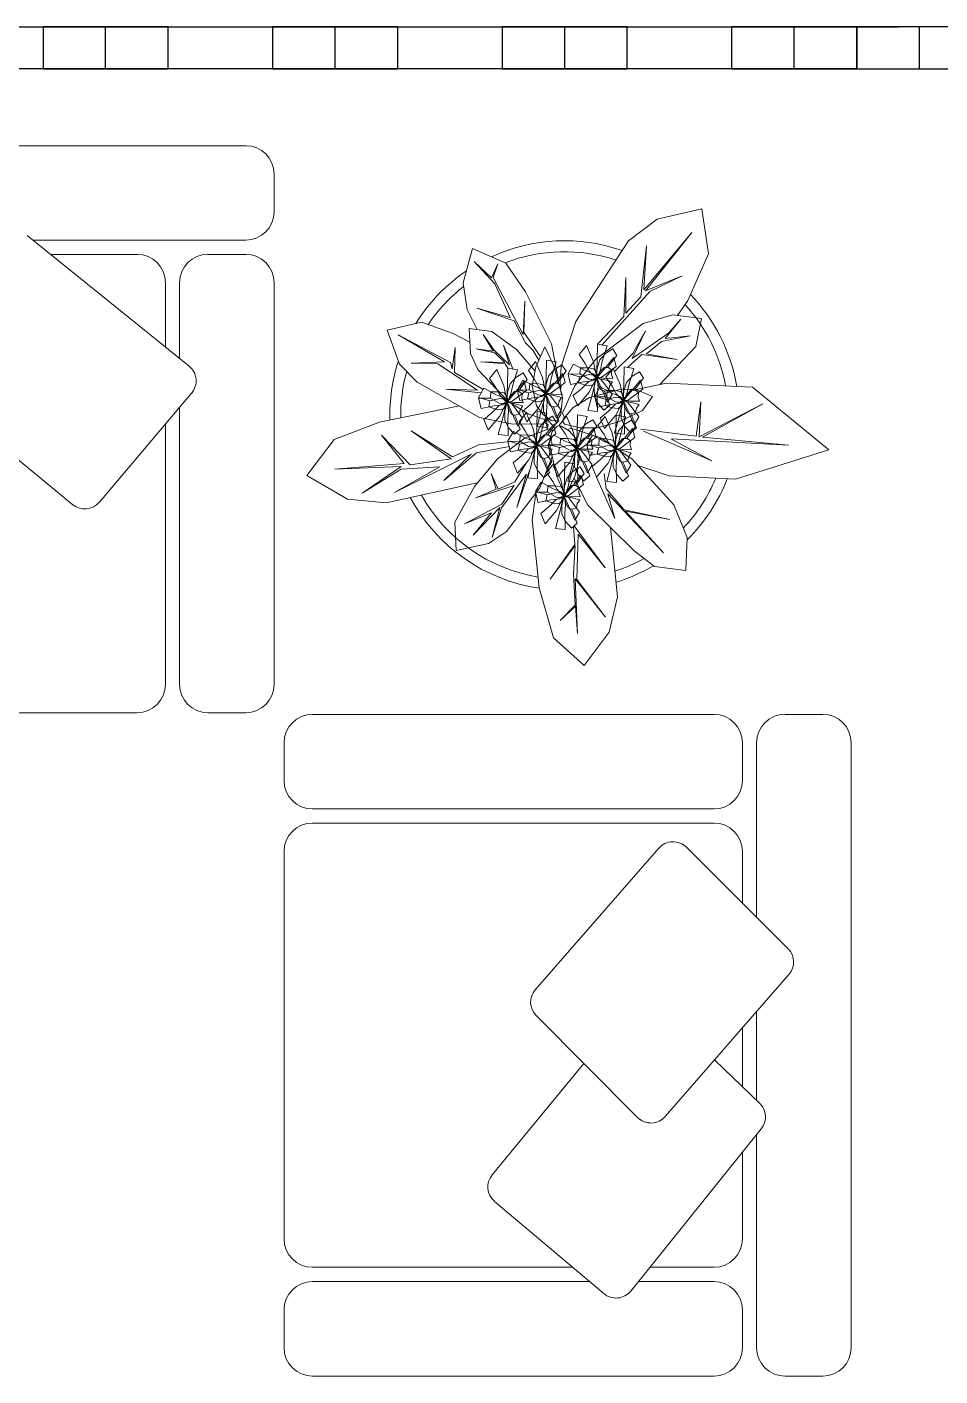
# Model space of a CAD drawing. Header units: inches. Extents: x 15 to 22798, y 21 to 21519.
# Drawn here: x 15895 to 16006.7, y 12997.6 to 13162.7 of the extents above; entities that cross this region are included whole.
import ezdxf

# ---------------------------------------------------------------- set-up
doc = ezdxf.new("R2010")
doc.units = ezdxf.units.IN
doc.header["$MEASUREMENT"] = 0
doc.layers.add('ARREDAMENTO', color=8, linetype='Continuous', lineweight=13)

msp = doc.modelspace()

# ---------------------------------------------------------------- linework, layer by layer
for p, q in [((15904.61, 13157.59), (15904.61, 13162.69)), ((15932.69, 13157.59), (15932.69, 13162.69)), ((15960.77, 13157.59), (15960.77, 13162.69)), ((15988.85, 13157.59), (15988.85, 13162.69)), ((16004.16, 13157.59), (16004.16, 13162.69)), ((15996.5, 13157.59), (15856.11, 13157.59))]:
    msp.add_line(p, q)
msp.add_lwpolyline([(15715.71, 13162.69), (16001.61, 13162.69)])
for points in [[(15896.95, 13157.59), (15912.26, 13157.59), (15912.26, 13162.69), (15896.95, 13162.69)], [(15925.03, 13157.59), (15940.34, 13157.59), (15940.34, 13162.69), (15925.03, 13162.69)], [(15953.11, 13157.59), (15968.42, 13157.59), (15968.42, 13162.69), (15953.11, 13162.69)], [(15981.19, 13157.59), (15996.5, 13157.59), (15996.5, 13162.69), (15981.19, 13162.69)], [(15996.5, 13157.59), (16011.82, 13157.59), (16011.82, 13162.69), (15996.5, 13162.69)]]:
    msp.add_lwpolyline(points, close=True)
at = {"layer": 'ARREDAMENTO'}
for p, q in [((15921.75, 13148.17), (15800.13, 13148.17)), ((15925.21, 13140.08), (15925.21, 13144.7)), ((15914.82, 13121.2), (15894.99, 13137.18)), ((15921.75, 13136.61), (15895.69, 13136.61)), ((15908.45, 13134.87), (15897.85, 13134.87)), ((15921.75, 13134.87), (15917.12, 13134.87)), ((15911.92, 13123.54), (15911.92, 13131.41)), ((15913.65, 13122.14), (15913.65, 13131.41)), ((15925.21, 13082.26), (15925.21, 13131.41)), ((15903.84, 13104.54), (15915.13, 13117.91)), ((15913.65, 13082.26), (15913.65, 13116.15)), ((15900.6, 13104.25), (15886.97, 13115.45)), ((15911.92, 13082.26), (15911.92, 13114.1)), ((15861.04, 13078.79), (15908.45, 13078.79)), ((15917.12, 13078.79), (15921.75, 13078.79)), ((15929.91, 13078.59), (15979.05, 13078.59)), ((15987.72, 13078.59), (15992.35, 13078.59)), ((15926.44, 13070.5), (15926.44, 13075.12)), ((15982.52, 13075.12), (15982.52, 13070.5)), ((15984.25, 13053.76), (15984.25, 13075.12)), ((15995.82, 13001.12), (15995.82, 13075.12)), ((15929.91, 13067.03), (15979.05, 13067.03)), ((15929.91, 13065.3), (15979.05, 13065.3)), ((15926.44, 13061.83), (15926.44, 13014.42)), ((15972.28, 13062.22), (15957.17, 13044.91)), ((15988.09, 13049.93), (15975.65, 13062.33)), ((15982.52, 13055.49), (15982.52, 13061.83)), ((15973.07, 13029.39), (15988.2, 13046.78)), ((15957.27, 13041.76), (15969.69, 13029.28)), ((15984.25, 13031.35), (15984.25, 13042.24)), ((15982.52, 13033.02), (15982.52, 13040.25)), ((15951.89, 13022.26), (15963.1, 13035.9)), ((15984.63, 13030.99), (15979.1, 13036.32)), ((15968.85, 13008.05), (15984.82, 13027.88)), ((15984.25, 13001.12), (15984.25, 13027.17)), ((15982.52, 13014.42), (15982.52, 13025.02)), ((15952.19, 13019.02), (15965.55, 13007.73)), ((15929.91, 13010.95), (15961.75, 13010.95)), ((15971.19, 13010.95), (15979.05, 13010.95)), ((15929.91, 13009.21), (15963.8, 13009.21)), ((15969.79, 13009.21), (15979.05, 13009.21)), ((15926.44, 13005.74), (15926.44, 13001.12)), ((15982.52, 13001.12), (15982.52, 13005.74)), ((15929.91, 12997.65), (15979.05, 12997.65)), ((15987.72, 12997.65), (15992.35, 12997.65))]:
    msp.add_line(p, q, dxfattribs=at)
at = {"layer": 'ARREDAMENTO', "linetype": 'Continuous', "lineweight": 0}
for p, q in [((15972.09, 13139.16), (15968.59, 13136.51)), ((15977.56, 13140.46), (15972.09, 13139.16)), ((15978.36, 13134.95), (15977.56, 13140.46)), ((15968.59, 13136.51), (15962.13, 13126.65)), ((15948.34, 13131.41), (15949.49, 13135.6)), ((15949.49, 13135.6), (15953.55, 13133.81)), ((15975.84, 13129.24), (15978.36, 13134.95)), ((15953.55, 13133.81), (15955.98, 13130.3)), ((15948.85, 13128.12), (15948.34, 13131.41)), ((15955.98, 13130.3), (15959.14, 13123.94)), ((15974.57, 13127.41), (15975.84, 13129.24)), ((15950.05, 13125.68), (15948.85, 13128.12)), ((15970.37, 13126.4), (15973.98, 13127.49)), ((15973.98, 13127.49), (15977.52, 13127.02)), ((15939.06, 13125.62), (15943.27, 13126.57)), ((15943.27, 13126.57), (15947.14, 13125.18)), ((15962.13, 13126.65), (15960.35, 13121.14)), ((15964.57, 13122.06), (15970.37, 13126.4)), ((15977.52, 13127.02), (15976.8, 13123.62)), ((15940.56, 13121.44), (15939.06, 13125.62)), ((15947.14, 13125.18), (15949.18, 13124.12)), ((15949.1, 13125.82), (15949.25, 13122.73)), ((15951.85, 13125.42), (15949.1, 13125.82)), ((15954.86, 13123.24), (15951.85, 13125.42)), ((15949.25, 13122.73), (15950.16, 13120.8)), ((15957.15, 13120.59), (15954.86, 13123.24)), ((15957.25, 13121.1), (15958.34, 13123.57)), ((15958.34, 13123.57), (15959.45, 13121.24)), ((15959.14, 13123.94), (15960.03, 13119.46)), ((15976.8, 13123.62), (15972.41, 13118.95)), ((15942.73, 13119.24), (15940.56, 13121.44)), ((15956.8, 13118.76), (15957.25, 13121.1)), ((15959.45, 13121.24), (15960.48, 13117.35)), ((15960.35, 13121.14), (15960.16, 13118.59)), ((15961.96, 13118.75), (15964.57, 13122.06)), ((15950.36, 13114.93), (15942.73, 13119.24)), ((15950.16, 13120.8), (15953.85, 13116.87)), ((15960.03, 13119.46), (15960.01, 13119.14)), ((15957.33, 13116.34), (15956.8, 13118.76)), ((15960.51, 13115.46), (15961.96, 13118.75)), ((15963.82, 13117.35), (15967.66, 13118.4)), ((15967.66, 13118.4), (15969.5, 13118.36)), ((15969.5, 13118.36), (15971.49, 13117.49)), ((15969.52, 13118.36), (15973.17, 13119.1)), ((15973.17, 13119.1), (15983.75, 13118.64)), ((15983.75, 13118.64), (15993.1, 13110.95)), ((15938.1, 13114.35), (15947.88, 13116.33)), ((15953.85, 13116.87), (15956.38, 13115.32)), ((15958.17, 13115.23), (15957.33, 13116.34)), ((15960.48, 13117.35), (15960.29, 13115.28)), ((15960.6, 13114.72), (15961.8, 13116.15)), ((15961.8, 13116.15), (15963.82, 13117.35)), ((15971.49, 13117.49), (15970.28, 13115.76)), ((15932.58, 13112.21), (15938.1, 13114.35)), ((15954.43, 13114.08), (15950.36, 13114.93)), ((15956.38, 13115.32), (15958.6, 13114.6)), ((15958.82, 13114.8), (15958.11, 13114.14)), ((15959.12, 13114.53), (15958.17, 13115.23)), ((15958.29, 13114.31), (15958.74, 13114)), ((15959.81, 13114.51), (15959.12, 13114.53)), ((15960.29, 13115.28), (15959.81, 13114.51)), ((15960.74, 13114.88), (15960.51, 13115.46)), ((15960.57, 13114.31), (15960.6, 13114.72)), ((15960.75, 13114.09), (15960.57, 13114.31)), ((15967.48, 13114.44), (15964.79, 13113.66)), ((15970.28, 13115.76), (15967.48, 13114.44)), ((15958.11, 13114.14), (15954.43, 13114.08)), ((15955.95, 13112.43), (15958.82, 13113.54)), ((15958.74, 13114), (15958.59, 13113.45)), ((15958.82, 13113.54), (15959.29, 13113.33)), ((15958.87, 13111.76), (15959.24, 13113.22)), ((15959.24, 13113.22), (15959.79, 13113.82)), ((15959.79, 13113.82), (15959.96, 13113.88)), ((15959.96, 13113.88), (15960.36, 13113.85)), ((15960.36, 13113.85), (15961.36, 13113.26)), ((15962.66, 13113.67), (15960.75, 13114.09)), ((15961.12, 13113.41), (15961.52, 13113.61)), ((15961.36, 13113.26), (15962.14, 13112.33)), ((15961.52, 13113.61), (15965.19, 13112.41)), ((15964.79, 13113.66), (15962.66, 13113.67)), ((15929.24, 13107.8), (15932.58, 13112.21)), ((15952.55, 13109.85), (15955.95, 13112.43)), ((15959.81, 13107.71), (15958.87, 13111.76)), ((15962.14, 13112.33), (15962.6, 13110)), ((15965.19, 13112.41), (15969.03, 13109.82)), ((15949.72, 13106.49), (15952.55, 13109.85)), ((15959.17, 13109.88), (15957.74, 13106.32)), ((15959.23, 13110.22), (15959.17, 13109.88)), ((15962.6, 13110), (15962.01, 13107.69)), ((15969.03, 13109.82), (15974.1, 13104.24)), ((15993.1, 13110.95), (15981.66, 13107.37)), ((15934.18, 13104.94), (15929.24, 13107.8)), ((15960.83, 13105.37), (15959.81, 13107.71)), ((15962.01, 13107.69), (15960.83, 13105.37)), ((15973.55, 13107.76), (15969.73, 13109.04)), ((15981.66, 13107.37), (15973.55, 13107.76)), ((15950.08, 13106.91), (15938.93, 13104.49)), ((15947.32, 13102.1), (15949.72, 13106.49)), ((15957.74, 13106.32), (15953.64, 13100.96)), ((15963.58, 13104.19), (15961.91, 13107.5)), ((15938.93, 13104.49), (15934.18, 13104.94)), ((15956.77, 13102.38), (15957.22, 13105.64)), ((15969.22, 13098.63), (15963.58, 13104.19)), ((15974.1, 13104.24), (15975.76, 13100.23)), ((15947.49, 13098.64), (15947.32, 13102.1)), ((15957.66, 13094.06), (15956.77, 13102.38)), ((15966.37, 13101.45), (15967.23, 13092.99)), ((15951.44, 13099.52), (15947.49, 13098.64)), ((15953.64, 13100.96), (15951.44, 13099.52)), ((15975.76, 13100.23), (15975.57, 13096.21)), ((15971.75, 13096.7), (15969.22, 13098.63)), ((15975.57, 13096.21), (15971.75, 13096.7)), ((15959.39, 13087.94), (15957.66, 13094.06)), ((15967.23, 13092.99), (15966.22, 13088.64)), ((15963.15, 13084.58), (15959.39, 13087.94)), ((15966.22, 13088.64), (15963.15, 13084.58))]:
    msp.add_line(p, q, dxfattribs=at)
for points in [[(15965.37, 13123.79), (15971.2, 13130.34), (15975.14, 13132.24), (15970.66, 13130.41), (15976.33, 13137.53), (15970.47, 13130.52), (15970.76, 13135.91), (15970.07, 13129.68), (15968.24, 13127.66), (15968.26, 13132.03), (15968, 13127.27), (15964.78, 13123.9)], [(15957.8, 13122.33), (15955.79, 13125.36), (15955.9, 13129.14), (15955.67, 13125.08), (15952.01, 13132.06), (15952.6, 13133.72), (15951.81, 13131.99), (15949.71, 13134.01), (15952.21, 13131.27), (15954.09, 13127.15), (15950.02, 13128.3), (15954.57, 13126.76), (15955.97, 13124.06), (15956.86, 13123.16), (15957.61, 13121.91)], [(15966.87, 13120.54), (15969.12, 13122.74), (15970.65, 13125.51), (15969.04, 13122.13), (15973.45, 13125.25), (15974.96, 13126.95), (15973.07, 13124.6), (15976.13, 13124.92), (15972.62, 13124.22), (15970.78, 13122.7), (15974.52, 13122.02), (15970.2, 13122.63), (15968.45, 13121.04)], [(15950.56, 13117.94), (15946.24, 13118.37), (15950.09, 13118.25), (15945.24, 13121.5), (15941.99, 13121.55), (15946.05, 13121.74), (15940.39, 13125.04), (15946.78, 13121.65), (15947.02, 13120.85), (15947.38, 13123.48), (15947.27, 13120.41), (15950.81, 13118.36)], [(15954.41, 13120.85), (15953.28, 13123.77), (15954.01, 13121.36), (15952.12, 13123.16), (15950.78, 13125.07), (15952.02, 13123.04), (15949.93, 13123.33), (15952.23, 13122.84), (15953.44, 13121.65), (15950.51, 13121.71), (15953.49, 13121.47), (15953.82, 13120.96)], [(15970.41, 13113.25), (15978.78, 13109.63), (15973.75, 13112.29), (15988.13, 13111.53), (15977.61, 13112.51), (15985, 13116.59), (15977.2, 13112.55), (15977.41, 13116.82), (15976.87, 13112.65), (15970.04, 13113.5)], [(15953.97, 13111.35), (15949.96, 13110.61), (15945.99, 13107.21), (15949.32, 13110.41), (15939.94, 13105.75), (15945.48, 13108.86), (15940.77, 13108.61), (15936.01, 13105.67), (15940.78, 13108.92), (15932.63, 13108.61), (15941.14, 13109.27), (15938.34, 13112.75), (15941.85, 13109.13), (15946.86, 13109.85), (15941.99, 13113.3), (15947.06, 13110.09), (15950.26, 13111.57), (15954.1, 13111.99)], [(15956.61, 13108.89), (15954.93, 13103.91), (15956.08, 13107.97), (15953.02, 13103.87), (15951.88, 13100.24), (15952.82, 13103.89), (15949.57, 13100.5), (15951.83, 13103.27), (15948.52, 13101.91), (15953.07, 13104.3), (15954.57, 13106.6), (15949.91, 13105.09), (15952.39, 13106.15), (15951.76, 13108.05), (15952.62, 13106.16), (15954.68, 13107.04), (15956.1, 13109.41)], [(15964.67, 13107.63), (15966.92, 13102.56), (15966.03, 13105.56), (15972.85, 13098.36), (15968.19, 13103.46), (15973.65, 13102.43), (15968.04, 13103.64), (15965.83, 13106.17), (15965.59, 13108.07)], [(15961.94, 13101.68), (15965.73, 13096.53), (15962.41, 13100.63), (15962.24, 13095.1), (15965.77, 13090.49), (15962.06, 13095.16), (15962.33, 13088.49), (15962.1, 13091.84), (15960.22, 13090.09), (15962.03, 13091.97), (15961.83, 13095.78), (15962.03, 13099.27), (15958.99, 13095.13), (15962.02, 13099.38), (15961.83, 13101.59)]]:
    msp.add_lwpolyline(points, dxfattribs=at)
at = {"layer": 'ARREDAMENTO', "lineweight": 0}
for points in [[(15964.63, 13119.74), (15964.39, 13118.61), (15964.41, 13117.53), (15964.87, 13116.61), (15965.57, 13115.82), (15966.27, 13116.43), (15965.76, 13117.81), (15965.6, 13118.16), (15965.21, 13118.28), (15964.89, 13118.87), (15964.68, 13119.7), (15965.51, 13119.58), (15966.61, 13119.29), (15966.3, 13118.85), (15966.18, 13118.3), (15965.68, 13118.14), (15965.21, 13118.28), (15964.89, 13118.87), (15964.7, 13119.65), (15964.15, 13119.42), (15963.08, 13119.29), (15961.49, 13118.95), (15961.18, 13120.23), (15962.64, 13120.24), (15963.72, 13119.62), (15964.29, 13119.53), (15964.79, 13119.75), (15964.69, 13120.4), (15964.34, 13120.86), (15963.63, 13121.01), (15962.7, 13120.99), (15962.64, 13120.24), (15963.72, 13119.62), (15964.43, 13119.53), (15964.7, 13119.64), (15965.29, 13119.85), (15965.95, 13120.33), (15967.05, 13121.15), (15966.78, 13122.25), (15964.77, 13119.86), (15965.14, 13120.75), (15965.37, 13121.81), (15965.96, 13123.68), (15964.78, 13123.9), (15964.73, 13121.81), (15964.64, 13120), (15964.28, 13121.74), (15963.43, 13123.71), (15962.54, 13122.63), (15963.29, 13121.52), (15963.82, 13120.56), (15964.67, 13119.69)], [(15964.64, 13119.8), (15964.73, 13120.96), (15965.05, 13121.99), (15965.75, 13122.75), (15966.65, 13123.3), (15967.15, 13122.52), (15966.26, 13121.34), (15966.01, 13121.05), (15965.6, 13121.05), (15965.14, 13120.57), (15964.7, 13119.83), (15965.53, 13119.71), (15966.66, 13119.68), (15966.49, 13120.19), (15966.53, 13120.75), (15966.1, 13121.05), (15965.6, 13121.05), (15965.14, 13120.57), (15964.74, 13119.88), (15964.27, 13120.25), (15963.27, 13120.68), (15961.85, 13121.44), (15961.19, 13120.31), (15962.59, 13119.88), (15963.8, 13120.18), (15964.37, 13120.1), (15964.79, 13119.75), (15964.51, 13119.16), (15964.05, 13118.81), (15963.32, 13118.87), (15962.44, 13119.15), (15962.59, 13119.88), (15963.8, 13120.18), (15964.5, 13120.06), (15964.73, 13119.88), (15965.25, 13119.51), (15965.74, 13118.86), (15966.57, 13117.77), (15965.99, 13116.79), (15964.74, 13119.65), (15964.85, 13118.69), (15964.76, 13117.61), (15964.8, 13115.65), (15963.61, 13115.77), (15964.16, 13117.8), (15964.58, 13119.56), (15963.74, 13117.98), (15962.37, 13116.33), (15961.82, 13117.62), (15962.85, 13118.47), (15963.63, 13119.25), (15964.69, 13119.84)], [(15953.68, 13116.8), (15953.43, 13115.67), (15953.45, 13114.59), (15953.91, 13113.66), (15954.61, 13112.88), (15955.31, 13113.49), (15954.8, 13114.87), (15954.64, 13115.22), (15954.25, 13115.34), (15953.94, 13115.93), (15953.73, 13116.75), (15954.55, 13116.64), (15955.65, 13116.35), (15955.34, 13115.91), (15955.22, 13115.36), (15954.72, 13115.2), (15954.25, 13115.34), (15953.94, 13115.93), (15953.74, 13116.7), (15953.19, 13116.47), (15952.12, 13116.35), (15950.53, 13116.01), (15950.22, 13117.28), (15951.68, 13117.3), (15952.76, 13116.68), (15953.33, 13116.59), (15953.83, 13116.81), (15953.73, 13117.46), (15953.38, 13117.92), (15952.67, 13118.07), (15951.74, 13118.05), (15951.68, 13117.3), (15952.76, 13116.68), (15953.47, 13116.59), (15953.74, 13116.7), (15954.34, 13116.91), (15954.99, 13117.39), (15956.09, 13118.21), (15955.82, 13119.31), (15953.81, 13116.92), (15954.19, 13117.81), (15954.41, 13118.87), (15955, 13120.74), (15953.82, 13120.96), (15953.77, 13118.86), (15953.68, 13117.06), (15953.32, 13118.8), (15952.47, 13120.77), (15951.58, 13119.69), (15952.33, 13118.58), (15952.86, 13117.62), (15953.71, 13116.75)], [(15958.42, 13117.79), (15958.17, 13116.66), (15958.19, 13115.59), (15958.65, 13114.66), (15959.36, 13113.87), (15960.06, 13114.49), (15959.54, 13115.87), (15959.38, 13116.21), (15958.99, 13116.33), (15958.68, 13116.92), (15958.47, 13117.75), (15959.3, 13117.63), (15960.39, 13117.35), (15960.08, 13116.9), (15959.96, 13116.35), (15959.46, 13116.19), (15958.99, 13116.33), (15958.68, 13116.92), (15958.49, 13117.7), (15957.93, 13117.47), (15956.86, 13117.34), (15955.28, 13117), (15954.97, 13118.28), (15956.43, 13118.29), (15957.5, 13117.67), (15958.07, 13117.59), (15958.57, 13117.8), (15958.47, 13118.45), (15958.12, 13118.91), (15957.41, 13119.06), (15956.49, 13119.04), (15956.43, 13118.29), (15957.5, 13117.67), (15958.21, 13117.58), (15958.48, 13117.7), (15959.08, 13117.9), (15959.74, 13118.39), (15960.83, 13119.2), (15960.56, 13120.31), (15958.55, 13117.91), (15958.93, 13118.8), (15959.15, 13119.86), (15959.74, 13121.73), (15958.56, 13121.95), (15958.52, 13119.86), (15958.42, 13118.05), (15958.07, 13119.79), (15957.21, 13121.77), (15956.33, 13120.68), (15957.07, 13119.57), (15957.6, 13118.61), (15958.45, 13117.74)], [(15958.43, 13117.86), (15958.51, 13119.01), (15958.83, 13120.04), (15959.53, 13120.8), (15960.43, 13121.35), (15960.93, 13120.57), (15960.05, 13119.39), (15959.79, 13119.1), (15959.39, 13119.1), (15958.92, 13118.62), (15958.49, 13117.89), (15959.32, 13117.76), (15960.45, 13117.73), (15960.27, 13118.24), (15960.32, 13118.81), (15959.88, 13119.1), (15959.39, 13119.1), (15958.92, 13118.62), (15958.52, 13117.93), (15958.05, 13118.3), (15957.06, 13118.73), (15955.63, 13119.5), (15954.98, 13118.36), (15956.38, 13117.94), (15957.58, 13118.23), (15958.15, 13118.15), (15958.57, 13117.8), (15958.29, 13117.21), (15957.83, 13116.86), (15957.1, 13116.92), (15956.22, 13117.2), (15956.38, 13117.94), (15957.58, 13118.23), (15958.29, 13118.12), (15958.51, 13117.93), (15959.03, 13117.56), (15959.53, 13116.92), (15960.35, 13115.83), (15959.78, 13114.84), (15958.52, 13117.7), (15958.63, 13116.75), (15958.55, 13115.66), (15958.59, 13113.7), (15957.4, 13113.82), (15957.94, 13115.85), (15958.36, 13117.61), (15957.53, 13116.03), (15956.15, 13114.38), (15955.61, 13115.67), (15956.64, 13116.53), (15957.41, 13117.3), (15958.47, 13117.89)], [(15967.9, 13116.96), (15967.66, 13115.83), (15967.68, 13114.75), (15968.14, 13113.82), (15968.84, 13113.04), (15969.54, 13113.65), (15969.03, 13115.03), (15968.87, 13115.38), (15968.48, 13115.5), (15968.16, 13116.09), (15967.95, 13116.91), (15968.78, 13116.8), (15969.88, 13116.51), (15969.57, 13116.07), (15969.45, 13115.52), (15968.95, 13115.36), (15968.48, 13115.5), (15968.16, 13116.09), (15967.97, 13116.86), (15967.42, 13116.63), (15966.35, 13116.51), (15964.76, 13116.17), (15964.45, 13117.44), (15965.91, 13117.46), (15966.99, 13116.84), (15967.56, 13116.75), (15968.06, 13116.97), (15967.96, 13117.62), (15967.61, 13118.08), (15966.9, 13118.23), (15965.97, 13118.21), (15965.91, 13117.46), (15966.99, 13116.84), (15967.7, 13116.75), (15967.97, 13116.86), (15968.56, 13117.07), (15969.22, 13117.55), (15970.32, 13118.37), (15970.05, 13119.47), (15968.04, 13117.08), (15968.41, 13117.97), (15968.64, 13119.03), (15969.23, 13120.9), (15968.05, 13121.12), (15968, 13119.02), (15967.91, 13117.22), (15967.55, 13118.96), (15966.7, 13120.93), (15965.81, 13119.85), (15966.56, 13118.74), (15967.09, 13117.78), (15967.94, 13116.91)], [(15953.68, 13116.86), (15953.77, 13118.02), (15954.09, 13119.04), (15954.79, 13119.81), (15955.69, 13120.36), (15956.19, 13119.58), (15955.3, 13118.4), (15955.05, 13118.11), (15954.64, 13118.1), (15954.18, 13117.62), (15953.75, 13116.89), (15954.57, 13116.77), (15955.7, 13116.74), (15955.53, 13117.25), (15955.57, 13117.81), (15955.14, 13118.11), (15954.64, 13118.1), (15954.18, 13117.62), (15953.78, 13116.93), (15953.31, 13117.31), (15952.32, 13117.73), (15950.89, 13118.5), (15950.23, 13117.37), (15951.63, 13116.94), (15952.84, 13117.24), (15953.41, 13117.16), (15953.83, 13116.81), (15953.55, 13116.22), (15953.09, 13115.87), (15952.36, 13115.92), (15951.48, 13116.21), (15951.63, 13116.94), (15952.84, 13117.24), (15953.54, 13117.12), (15953.77, 13116.94), (15954.29, 13116.57), (15954.78, 13115.92), (15955.61, 13114.83), (15955.03, 13113.85), (15953.78, 13116.71), (15953.89, 13115.75), (15953.81, 13114.67), (15953.85, 13112.71), (15952.65, 13112.83), (15953.2, 13114.85), (15953.62, 13116.62), (15952.78, 13115.04), (15951.41, 13113.39), (15950.86, 13114.68), (15951.89, 13115.53), (15952.67, 13116.3), (15953.73, 13116.9)], [(15967.91, 13117.02), (15968, 13118.18), (15968.32, 13119.2), (15969.02, 13119.97), (15969.92, 13120.52), (15970.42, 13119.74), (15969.53, 13118.56), (15969.28, 13118.27), (15968.87, 13118.26), (15968.41, 13117.78), (15967.97, 13117.05), (15968.8, 13116.93), (15969.93, 13116.9), (15969.76, 13117.41), (15969.8, 13117.97), (15969.37, 13118.27), (15968.87, 13118.26), (15968.41, 13117.78), (15968.01, 13117.09), (15967.54, 13117.47), (15966.54, 13117.89), (15965.12, 13118.66), (15964.46, 13117.53), (15965.86, 13117.1), (15967.07, 13117.4), (15967.64, 13117.32), (15968.06, 13116.97), (15967.78, 13116.38), (15967.32, 13116.03), (15966.59, 13116.08), (15965.71, 13116.37), (15965.86, 13117.1), (15967.07, 13117.4), (15967.77, 13117.28), (15968, 13117.1), (15968.52, 13116.73), (15969.01, 13116.08), (15969.84, 13114.99), (15969.26, 13114.01), (15968.01, 13116.87), (15968.12, 13115.91), (15968.03, 13114.83), (15968.07, 13112.87), (15966.88, 13112.99), (15967.43, 13115.01), (15967.85, 13116.78), (15967.01, 13115.2), (15965.64, 13113.55), (15965.09, 13114.84), (15966.12, 13115.69), (15966.9, 13116.46), (15967.96, 13117.06)], [(15957.27, 13111.5), (15957.03, 13110.37), (15957.04, 13109.3), (15957.51, 13108.37), (15958.21, 13107.58), (15958.91, 13108.2), (15958.39, 13109.58), (15958.23, 13109.93), (15957.84, 13110.04), (15957.53, 13110.63), (15957.32, 13111.46), (15958.15, 13111.34), (15959.25, 13111.06), (15958.93, 13110.61), (15958.82, 13110.06), (15958.31, 13109.9), (15957.84, 13110.04), (15957.53, 13110.63), (15957.34, 13111.41), (15956.79, 13111.18), (15955.71, 13111.05), (15954.13, 13110.71), (15953.82, 13111.99), (15955.28, 13112), (15956.36, 13111.38), (15956.92, 13111.3), (15957.43, 13111.51), (15957.32, 13112.16), (15956.98, 13112.62), (15956.26, 13112.78), (15955.34, 13112.75), (15955.28, 13112), (15956.36, 13111.38), (15957.06, 13111.29), (15957.33, 13111.41), (15957.93, 13111.61), (15958.59, 13112.1), (15959.69, 13112.91), (15959.41, 13114.02), (15957.41, 13111.63), (15957.78, 13112.51), (15958, 13113.57), (15958.59, 13115.44), (15957.42, 13115.66), (15957.37, 13113.57), (15957.28, 13111.76), (15956.92, 13113.51), (15956.07, 13115.48), (15955.18, 13114.39), (15955.93, 13113.28), (15956.45, 13112.33), (15957.31, 13111.45)], [(15957.28, 13111.57), (15957.36, 13112.72), (15957.68, 13113.75), (15958.39, 13114.51), (15959.28, 13115.06), (15959.78, 13114.28), (15958.9, 13113.1), (15958.65, 13112.81), (15958.24, 13112.81), (15957.77, 13112.33), (15957.34, 13111.6), (15958.17, 13111.47), (15959.3, 13111.44), (15959.13, 13111.96), (15959.17, 13112.52), (15958.73, 13112.81), (15958.24, 13112.81), (15957.77, 13112.33), (15957.37, 13111.64), (15956.91, 13112.02), (15955.91, 13112.44), (15954.49, 13113.21), (15953.83, 13112.07), (15955.23, 13111.65), (15956.44, 13111.94), (15957, 13111.86), (15957.43, 13111.51), (15957.15, 13110.92), (15956.68, 13110.57), (15955.96, 13110.63), (15955.08, 13110.91), (15955.23, 13111.65), (15956.44, 13111.94), (15957.14, 13111.83), (15957.37, 13111.64), (15957.88, 13111.27), (15958.38, 13110.63), (15959.2, 13109.54), (15958.63, 13108.55), (15957.38, 13111.41), (15957.49, 13110.46), (15957.4, 13109.37), (15957.44, 13107.42), (15956.25, 13107.53), (15956.79, 13109.56), (15957.21, 13111.32), (15956.38, 13109.74), (15955.01, 13108.09), (15954.46, 13109.38), (15955.49, 13110.24), (15956.27, 13111.01), (15957.33, 13111.6)], [(15962.19, 13111.09), (15961.95, 13109.96), (15961.96, 13108.89), (15962.43, 13107.96), (15963.13, 13107.17), (15963.83, 13107.78), (15963.31, 13109.17), (15963.15, 13109.51), (15962.76, 13109.63), (15962.45, 13110.22), (15962.24, 13111.05), (15963.07, 13110.93), (15964.16, 13110.64), (15963.85, 13110.2), (15963.74, 13109.65), (15963.23, 13109.49), (15962.76, 13109.63), (15962.45, 13110.22), (15962.26, 13111), (15961.71, 13110.77), (15960.63, 13110.64), (15959.05, 13110.3), (15958.74, 13111.58), (15960.2, 13111.59), (15961.28, 13110.97), (15961.84, 13110.89), (15962.34, 13111.1), (15962.24, 13111.75), (15961.9, 13112.21), (15961.18, 13112.36), (15960.26, 13112.34), (15960.2, 13111.59), (15961.28, 13110.97), (15961.98, 13110.88), (15962.25, 13110.99), (15962.85, 13111.2), (15963.51, 13111.69), (15964.61, 13112.5), (15964.33, 13113.61), (15962.33, 13111.21), (15962.7, 13112.1), (15962.92, 13113.16), (15963.51, 13115.03), (15962.34, 13115.25), (15962.29, 13113.16), (15962.2, 13111.35), (15961.84, 13113.09), (15960.99, 13115.06), (15960.1, 13113.98), (15960.85, 13112.87), (15961.37, 13111.91), (15962.23, 13111.04)], [(15962.2, 13111.16), (15962.28, 13112.31), (15962.6, 13113.34), (15963.31, 13114.1), (15964.2, 13114.65), (15964.7, 13113.87), (15963.82, 13112.69), (15963.57, 13112.4), (15963.16, 13112.4), (15962.69, 13111.92), (15962.26, 13111.18), (15963.09, 13111.06), (15964.22, 13111.03), (15964.05, 13111.54), (15964.09, 13112.11), (15963.65, 13112.4), (15963.16, 13112.4), (15962.69, 13111.92), (15962.29, 13111.23), (15961.83, 13111.6), (15960.83, 13112.03), (15959.41, 13112.8), (15958.75, 13111.66), (15960.15, 13111.24), (15961.36, 13111.53), (15961.92, 13111.45), (15962.34, 13111.1), (15962.06, 13110.51), (15961.6, 13110.16), (15960.88, 13110.22), (15960, 13110.5), (15960.15, 13111.24), (15961.36, 13111.53), (15962.06, 13111.42), (15962.29, 13111.23), (15962.8, 13110.86), (15963.3, 13110.21), (15964.12, 13109.12), (15963.55, 13108.14), (15962.3, 13111), (15962.41, 13110.05), (15962.32, 13108.96), (15962.36, 13107), (15961.17, 13107.12), (15961.71, 13109.15), (15962.13, 13110.91), (15961.3, 13109.33), (15959.93, 13107.68), (15959.38, 13108.97), (15960.41, 13109.82), (15961.18, 13110.6), (15962.25, 13111.19)], [(15966.94, 13111.04), (15966.69, 13109.91), (15966.71, 13108.84), (15967.17, 13107.91), (15967.87, 13107.12), (15968.57, 13107.74), (15968.06, 13109.12), (15967.9, 13109.46), (15967.51, 13109.58), (15967.2, 13110.17), (15966.99, 13111), (15967.81, 13110.88), (15968.91, 13110.59), (15968.6, 13110.15), (15968.48, 13109.6), (15967.98, 13109.44), (15967.51, 13109.58), (15967.2, 13110.17), (15967, 13110.95), (15966.45, 13110.72), (15965.38, 13110.59), (15963.79, 13110.25), (15963.48, 13111.53), (15964.94, 13111.54), (15966.02, 13110.92), (15966.59, 13110.84), (15967.09, 13111.05), (15966.99, 13111.7), (15966.64, 13112.16), (15965.93, 13112.31), (15965, 13112.29), (15964.94, 13111.54), (15966.02, 13110.92), (15966.73, 13110.83), (15967, 13110.95), (15967.6, 13111.15), (15968.25, 13111.64), (15969.35, 13112.45), (15969.08, 13113.56), (15967.07, 13111.16), (15967.45, 13112.05), (15967.67, 13113.11), (15968.26, 13114.98), (15967.08, 13115.2), (15967.03, 13113.11), (15966.94, 13111.3), (15966.58, 13113.04), (15965.73, 13115.02), (15964.84, 13113.93), (15965.59, 13112.82), (15966.12, 13111.86), (15966.97, 13110.99)], [(15966.94, 13111.11), (15967.03, 13112.26), (15967.35, 13113.29), (15968.05, 13114.05), (15968.95, 13114.6), (15969.45, 13113.82), (15968.56, 13112.64), (15968.31, 13112.35), (15967.9, 13112.35), (15967.44, 13111.87), (15967, 13111.14), (15967.83, 13111.01), (15968.96, 13110.98), (15968.79, 13111.49), (15968.83, 13112.06), (15968.4, 13112.35), (15967.9, 13112.35), (15967.44, 13111.87), (15967.04, 13111.18), (15966.57, 13111.55), (15965.58, 13111.98), (15964.15, 13112.75), (15963.49, 13111.61), (15964.89, 13111.19), (15966.1, 13111.48), (15966.67, 13111.4), (15967.09, 13111.05), (15966.81, 13110.46), (15966.35, 13110.11), (15965.62, 13110.17), (15964.74, 13110.45), (15964.89, 13111.19), (15966.1, 13111.48), (15966.8, 13111.37), (15967.03, 13111.18), (15967.55, 13110.81), (15968.04, 13110.17), (15968.87, 13109.08), (15968.29, 13108.09), (15967.04, 13110.95), (15967.15, 13110), (15967.06, 13108.91), (15967.11, 13106.95), (15965.91, 13107.07), (15966.46, 13109.1), (15966.88, 13110.86), (15966.04, 13109.28), (15964.67, 13107.63), (15964.12, 13108.92), (15965.15, 13109.78), (15965.93, 13110.55), (15966.99, 13111.14)], [(15960.65, 13105.3), (15960.4, 13104.16), (15960.42, 13103.09), (15960.89, 13102.16), (15961.59, 13101.38), (15962.29, 13101.99), (15961.77, 13103.37), (15961.61, 13103.72), (15961.22, 13103.84), (15960.91, 13104.43), (15960.7, 13105.25), (15961.53, 13105.14), (15962.62, 13104.85), (15962.31, 13104.4), (15962.2, 13103.85), (15961.69, 13103.69), (15961.22, 13103.84), (15960.91, 13104.43), (15960.72, 13105.2), (15960.17, 13104.97), (15959.09, 13104.84), (15957.51, 13104.51), (15957.2, 13105.78), (15958.66, 13105.8), (15959.74, 13105.18), (15960.3, 13105.09), (15960.8, 13105.31), (15960.7, 13105.96), (15960.35, 13106.42), (15959.64, 13106.57), (15958.72, 13106.54), (15958.66, 13105.8), (15959.74, 13105.18), (15960.44, 13105.09), (15960.71, 13105.2), (15961.31, 13105.41), (15961.97, 13105.89), (15963.07, 13106.7), (15962.79, 13107.81), (15960.79, 13105.42), (15961.16, 13106.3), (15961.38, 13107.37), (15961.97, 13109.24), (15960.8, 13109.46), (15960.75, 13107.36), (15960.65, 13105.55), (15960.3, 13107.3), (15959.44, 13109.27), (15958.56, 13108.19), (15959.31, 13107.08), (15959.83, 13106.12), (15960.69, 13105.25)], [(15960.66, 13105.36), (15960.74, 13106.52), (15961.06, 13107.54), (15961.77, 13108.3), (15962.66, 13108.86), (15963.16, 13108.07), (15962.28, 13106.89), (15962.03, 13106.6), (15961.62, 13106.6), (15961.15, 13106.12), (15960.72, 13105.39), (15961.55, 13105.27), (15962.68, 13105.23), (15962.5, 13105.75), (15962.55, 13106.31), (15962.11, 13106.6), (15961.62, 13106.6), (15961.15, 13106.12), (15960.75, 13105.43), (15960.29, 13105.81), (15959.29, 13106.23), (15957.87, 13107), (15957.21, 13105.87), (15958.61, 13105.44), (15959.82, 13105.73), (15960.38, 13105.66), (15960.8, 13105.31), (15960.52, 13104.71), (15960.06, 13104.37), (15959.34, 13104.42), (15958.46, 13104.71), (15958.61, 13105.44), (15959.82, 13105.73), (15960.52, 13105.62), (15960.75, 13105.44), (15961.26, 13105.07), (15961.76, 13104.42), (15962.58, 13103.33), (15962.01, 13102.35), (15960.76, 13105.2), (15960.87, 13104.25), (15960.78, 13103.17), (15960.82, 13101.21), (15959.63, 13101.33), (15960.17, 13103.35), (15960.59, 13105.11), (15959.76, 13103.54), (15958.38, 13101.89), (15957.84, 13103.17), (15958.87, 13104.03), (15959.64, 13104.8), (15960.71, 13105.4)]]:
    msp.add_lwpolyline(points, dxfattribs=at)
at = {"layer": 'ARREDAMENTO'}
for centre, radius, start, end in [((15921.75, 13144.7), 3.47, 0, 90), ((15921.75, 13140.08), 3.47, 270, 0), ((15960.74, 13115.17), 21.37, 70.6421, 114.7466), ((15908.45, 13131.41), 3.47, 0, 90), ((15917.12, 13131.41), 3.47, 90, 180), ((15921.75, 13131.41), 3.47, 0, 90), ((15960.74, 13115.17), 20.03, 71.5972, 111.247), ((15960.74, 13115.17), 21.37, 124.1663, 148.2949), ((15960.74, 13115.17), 20.03, 128.0008, 146.3155), ((15960.74, 13115.17), 21.37, 9.5577, 43.8202), ((15960.74, 13115.17), 20.03, 10.382, 42.5962), ((15913.37, 13119.4), 2.31, 319.8027, 51.1451), ((15960.74, 13115.17), 21.37, 161.8783, 181.5076), ((15960.74, 13115.17), 20.03, 164.4364, 180.8336), ((15960.74, 13115.17), 20.03, 316.5482, 337.4417), ((15960.74, 13115.17), 21.37, 314.6122, 338.7343), ((15902.07, 13106.03), 2.31, 230.5877, 319.8027), ((15960.74, 13115.17), 21.37, 208.0268, 261.7621), ((15960.74, 13115.17), 20.03, 209.1192, 260.7514), ((15960.74, 13115.17), 20.03, 287.9469, 299.0932), ((15960.74, 13115.17), 21.37, 287.1718, 300.6465), ((15908.45, 13082.26), 3.47, 270, 0), ((15917.12, 13082.26), 3.47, 180, 270), ((15921.75, 13082.26), 3.47, 270, 0), ((15929.91, 13075.12), 3.47, 90, 180), ((15979.05, 13075.12), 3.47, 0, 90), ((15987.72, 13075.12), 3.47, 90, 180), ((15992.35, 13075.12), 3.47, 0, 90), ((15929.91, 13070.5), 3.47, 180, 270), ((15979.05, 13070.5), 3.47, 270, 0), ((15929.91, 13061.83), 3.47, 90, 180), ((15979.05, 13061.83), 3.47, 0, 90), ((15974.02, 13060.7), 2.31, 45.0823, 138.8652), ((15986.46, 13048.29), 2.31, 318.965, 45.0823), ((15958.91, 13043.39), 2.31, 138.8652, 224.8526), ((15983.02, 13029.33), 2.31, 321.1451, 46.0734), ((15971.33, 13030.91), 2.31, 224.8526, 318.965), ((15953.68, 13020.79), 2.31, 140.5877, 229.8027), ((15929.91, 13014.42), 3.47, 180, 270), ((15979.05, 13014.42), 3.47, 270, 0), ((15929.91, 13005.74), 3.47, 90, 180), ((15979.05, 13005.74), 3.47, 0, 90), ((15967.05, 13009.5), 2.31, 229.8027, 321.1451), ((15929.91, 13001.12), 3.47, 180, 270), ((15979.05, 13001.12), 3.47, 270, 0), ((15987.72, 13001.12), 3.47, 180, 270), ((15992.35, 13001.12), 3.47, 270, 0)]:
    msp.add_arc(centre, radius, start, end, dxfattribs=at)

doc.saveas('drawing.dxf')
